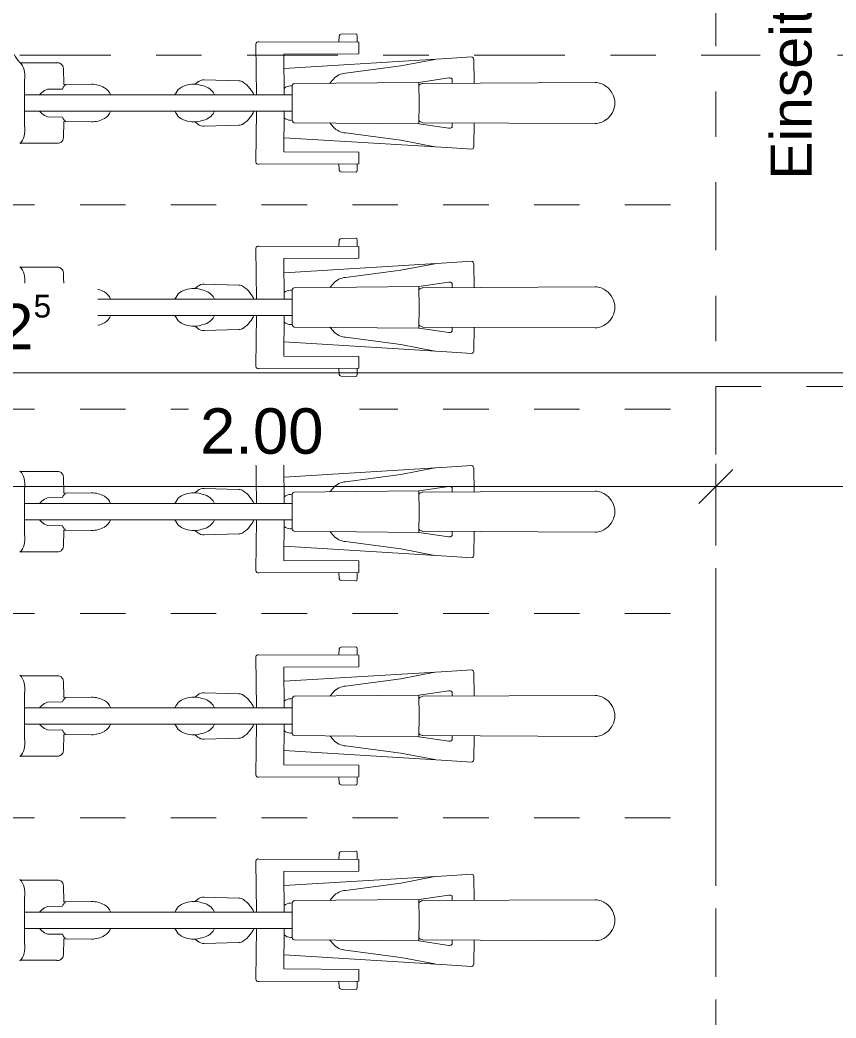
# Model space of a CAD drawing. Header units: metres. Extents: x -86 to 44, y -23 to 39.
# Drawn here: x 14.72 to 16.517, y -15.554 to -13.356 of the extents above; entities that cross this region are included whole.
import ezdxf

# ---------------------------------------------------------------- set-up
doc = ezdxf.new("R2010")
doc.units = ezdxf.units.M
doc.linetypes.add('_Rasterlinie_', pattern=[0.375, 0.2, -0.05, 0.075, -0.05])
doc.linetypes.add('_Verdeckte Linien_', pattern=[0.15, 0.1, -0.05])
for name, color, linetype, lineweight in [('A-____-____-DIMS', 7, 'Continuous', 5), ('A-____-____-DIMS-50', 7, 'Continuous', 5), ('A-DETL-GENF-HDLN', 7, '_Verdeckte Linien_', 9), ('A-DETL-GENF-OTLN', 7, 'Continuous', 9), ('C-PRKG-____-HDLN', 7, '_Verdeckte Linien_', 9), ('C-PRKG-____-OTLN', 7, 'Continuous', 9), ('S-GRID-____-OTLN', 7, 'Continuous', 5), ('Text', 7, 'Continuous', 5)]:
    doc.layers.add(name, color=color, linetype=linetype, lineweight=lineweight)
doc.styles.add('Arial', font='arial.ttf', dxfattribs={"height": 0.09})
doc.styles.add('Arial_1', font='arial.ttf', dxfattribs={"height": 0.1})
doc.dimstyles.new('SUB_Rohbau_fein_1', dxfattribs={"dimscale": 0.3048, "dimtxt": 0.102026, "dimasz": 0.246063, "dimexe": 0.164042, "dimexo": 0.0625, "dimgap": 0.123031, "dimtad": 1, "dimrnd": 0.005, "dimzin": 0, "dimdsep": 46, "dimtxsty": 'Arial_1', "dimblk1": 'OBLIQUE', "dimblk2": 'OBLIQUE', "dimsah": 1, "dimcen": 0.09, "dimazin": 0, "dimtfac": 1, "dimtdec": 4, "dimtix": 1, "dimtmove": 0, "dimatfit": 3, "dimfxl": 0.164042, "dimfxlon": 1, "dimtvp": 1, "dimtfill": 1, "dimtolj": 1, "dimtzin": 0, "dimarcsym": 2})
doc.dimstyles.new('SUB_Rohbau_fein_7', dxfattribs={"dimscale": 0.3048, "dimtxt": 0.102026, "dimasz": 0.246063, "dimexe": 0.164042, "dimexo": 0.0625, "dimgap": 0.123031, "dimtad": 1, "dimrnd": 0.005, "dimzin": 0, "dimdsep": 46, "dimtxsty": 'Arial_1', "dimblk1": 'OBLIQUE', "dimblk2": 'OBLIQUE', "dimsah": 1, "dimcen": 0.09, "dimazin": 0, "dimtfac": 1, "dimtdec": 4, "dimtix": 1, "dimtmove": 0, "dimatfit": 3, "dimfxl": 0.164042, "dimfxlon": 1, "dimtvp": 1, "dimtfill": 1, "dimtolj": 1, "dimtzin": 0, "dimarcsym": 2})

# ---------------------------------------------------------------- blocks, each defined once
blk = doc.blocks.new('Fahrradstellplatz - Fahrradstellplatz-23763285--01_UG_OK_FFB_AF')
at = {"layer": 'A-DETL-GENF-HDLN', "color": 253, "true_color": 0x999999}
for p, q in [((2.7, 2), (3.15, 2)), ((3.15, 2), (3.6, 2)), ((3.15, 0), (3.15, 2)), ((3.15, 0), (3.15, 2)), ((3.6, 2), (4.05, 2)), ((3.6, 0), (3.6, 2)), ((3.6, 0), (3.6, 2)), ((4.05, 2), (4.5, 2)), ((4.05, 0), (4.05, 2)), ((4.05, 0), (4.05, 2)), ((4.5, 2), (4.95, 2)), ((4.5, 0), (4.5, 2)), ((4.5, 0), (4.5, 2))]:
    blk.add_line(p, q, dxfattribs=at)
at = {"layer": 'A-DETL-GENF-OTLN', "color": 253, "true_color": 0x999999}
for p, q in [((2.8823, 1.3551), (2.8806, 1.7345)), ((2.9689, 1.3551), (2.9706, 1.7345)), ((3.3323, 1.3551), (3.3306, 1.7345)), ((3.4189, 1.3551), (3.4206, 1.7345)), ((3.7823, 1.3551), (3.7806, 1.7345)), ((3.8689, 1.3551), (3.8706, 1.7345)), ((4.2323, 1.3551), (4.2306, 1.7345)), ((4.3189, 1.3551), (4.3206, 1.7345)), ((4.6823, 1.3551), (4.6806, 1.7345)), ((4.7689, 1.3551), (4.7706, 1.7345)), ((2.8237, 1.4626), (2.8278, 1.408)), ((2.8818, 1.4679), (2.8293, 1.4669)), ((2.9694, 1.4679), (3.0219, 1.4669)), ((3.0275, 1.4626), (3.0234, 1.408)), ((3.2737, 1.4626), (3.2778, 1.408)), ((3.3318, 1.4679), (3.2793, 1.4669)), ((3.4194, 1.4679), (3.4719, 1.4669)), ((3.4775, 1.4626), (3.4734, 1.408)), ((3.7237, 1.4626), (3.7278, 1.408)), ((3.7818, 1.4679), (3.7293, 1.4669)), ((3.8694, 1.4679), (3.9219, 1.4669)), ((3.9275, 1.4626), (3.9234, 1.408)), ((4.1737, 1.4626), (4.1778, 1.408)), ((4.2318, 1.4679), (4.1793, 1.4669)), ((4.3194, 1.4679), (4.3719, 1.4669)), ((4.3775, 1.4626), (4.3734, 1.408)), ((4.6237, 1.4626), (4.6278, 1.408)), ((4.6818, 1.4679), (4.6293, 1.4669)), ((4.7694, 1.4679), (4.8219, 1.4669)), ((4.8275, 1.4626), (4.8234, 1.408)), ((2.8278, 1.408), (2.8493, 1.0493)), ((2.88, 1.3458), (2.8702, 1.4123)), ((2.8736, 1.4194), (2.882, 1.4194)), ((2.9776, 1.4194), (2.9692, 1.4194)), ((2.9712, 1.3458), (2.981, 1.4123)), ((3.0234, 1.408), (3.0019, 1.0493)), ((3.2778, 1.408), (3.2993, 1.0493)), ((3.33, 1.3458), (3.3202, 1.4123)), ((3.3236, 1.4194), (3.332, 1.4194)), ((3.4276, 1.4194), (3.4192, 1.4194)), ((3.4212, 1.3458), (3.431, 1.4123)), ((3.4734, 1.408), (3.4519, 1.0493)), ((3.7278, 1.408), (3.7493, 1.0493)), ((3.78, 1.3458), (3.7702, 1.4123)), ((3.7736, 1.4194), (3.782, 1.4194)), ((3.8776, 1.4194), (3.8692, 1.4194)), ((3.8712, 1.3458), (3.881, 1.4123)), ((3.9234, 1.408), (3.9019, 1.0493)), ((4.1778, 1.408), (4.1993, 1.0493)), ((4.23, 1.3458), (4.2202, 1.4123)), ((4.2236, 1.4194), (4.232, 1.4194)), ((4.3276, 1.4194), (4.3192, 1.4194)), ((4.3212, 1.3458), (4.331, 1.4123)), ((4.3734, 1.408), (4.3519, 1.0493)), ((4.6278, 1.408), (4.6493, 1.0493)), ((4.68, 1.3458), (4.6702, 1.4123)), ((4.6736, 1.4194), (4.682, 1.4194)), ((4.7776, 1.4194), (4.7692, 1.4194)), ((4.7712, 1.3458), (4.781, 1.4123)), ((4.8234, 1.408), (4.8019, 1.0493)), ((2.8436, 1.3065), (2.8294, 1.3816)), ((3.0076, 1.3065), (3.0218, 1.3816)), ((3.2936, 1.3065), (3.2794, 1.3816)), ((3.4576, 1.3065), (3.4718, 1.3816)), ((3.7436, 1.3065), (3.7294, 1.3816)), ((3.9076, 1.3065), (3.9218, 1.3816)), ((4.1936, 1.3065), (4.1794, 1.3816)), ((4.3576, 1.3065), (4.3718, 1.3816)), ((4.6436, 1.3065), (4.6294, 1.3816)), ((4.8076, 1.3065), (4.8218, 1.3816)), ((2.88, 1.3458), (2.9256, 1.3465)), ((2.8823, 1.0716), (2.88, 1.3458)), ((2.8873, 1.3459), (2.885, 1.3486)), ((2.9256, 1.3465), (2.9712, 1.3458)), ((2.9639, 1.3459), (2.9661, 1.3486)), ((2.9712, 1.3458), (2.9689, 1.0716)), ((3.33, 1.3458), (3.3756, 1.3465)), ((3.3323, 1.0716), (3.33, 1.3458)), ((3.3373, 1.3459), (3.335, 1.3486)), ((3.3756, 1.3465), (3.4212, 1.3458)), ((3.4139, 1.3459), (3.4161, 1.3486)), ((3.4212, 1.3458), (3.4189, 1.0716)), ((3.78, 1.3458), (3.8256, 1.3465)), ((3.7823, 1.0716), (3.78, 1.3458)), ((3.7873, 1.3459), (3.785, 1.3486)), ((3.8256, 1.3465), (3.8712, 1.3458)), ((3.8639, 1.3459), (3.8661, 1.3486)), ((3.8712, 1.3458), (3.8689, 1.0716)), ((4.23, 1.3458), (4.2756, 1.3465)), ((4.2323, 1.0716), (4.23, 1.3458)), ((4.2373, 1.3459), (4.235, 1.3486)), ((4.2756, 1.3465), (4.3212, 1.3458)), ((4.3139, 1.3459), (4.3161, 1.3486)), ((4.3212, 1.3458), (4.3189, 1.0716)), ((4.68, 1.3458), (4.7256, 1.3465)), ((4.6823, 1.0716), (4.68, 1.3458)), ((4.6873, 1.3459), (4.685, 1.3486)), ((4.7256, 1.3465), (4.7712, 1.3458)), ((4.7639, 1.3459), (4.7661, 1.3486)), ((4.7712, 1.3458), (4.7689, 1.0716)), ((2.8597, 1.1845), (2.8436, 1.3065)), ((2.9914, 1.1845), (3.0076, 1.3065)), ((3.3097, 1.1845), (3.2936, 1.3065)), ((3.4414, 1.1845), (3.4576, 1.3065)), ((3.7597, 1.1845), (3.7436, 1.3065)), ((3.8914, 1.1845), (3.9076, 1.3065)), ((4.2097, 1.1845), (4.1936, 1.3065)), ((4.3414, 1.1845), (4.3576, 1.3065)), ((4.6597, 1.1845), (4.6436, 1.3065)), ((4.7914, 1.1845), (4.8076, 1.3065)), ((2.7916, 1.2102), (2.7773, 1.21)), ((2.7908, 0.9937), (2.7917, 1.2142)), ((2.7917, 1.2142), (2.8175, 1.2142)), ((2.8175, 1.2142), (2.8183, 1.049)), ((3.0337, 1.2142), (3.0329, 1.049)), ((3.0595, 1.2142), (3.0337, 1.2142)), ((3.0604, 0.9937), (3.0595, 1.2142)), ((3.0595, 1.2102), (3.0739, 1.21)), ((3.2416, 1.2102), (3.2273, 1.21)), ((3.2408, 0.9937), (3.2417, 1.2142)), ((3.2417, 1.2142), (3.2675, 1.2142)), ((3.2675, 1.2142), (3.2683, 1.049)), ((3.4837, 1.2142), (3.4829, 1.049)), ((3.5095, 1.2142), (3.4837, 1.2142)), ((3.5104, 0.9937), (3.5095, 1.2142)), ((3.5095, 1.2102), (3.5239, 1.21)), ((3.6916, 1.2102), (3.6773, 1.21)), ((3.6908, 0.9937), (3.6917, 1.2142)), ((3.6917, 1.2142), (3.7175, 1.2142)), ((3.7175, 1.2142), (3.7183, 1.049)), ((3.9337, 1.2142), (3.9329, 1.049)), ((3.9595, 1.2142), (3.9337, 1.2142)), ((3.9604, 0.9937), (3.9595, 1.2142)), ((3.9595, 1.2102), (3.9739, 1.21)), ((4.1416, 1.2102), (4.1273, 1.21)), ((4.1408, 0.9937), (4.1417, 1.2142)), ((4.1417, 1.2142), (4.1675, 1.2142)), ((4.1675, 1.2142), (4.1683, 1.049)), ((4.3837, 1.2142), (4.3829, 1.049)), ((4.4095, 1.2142), (4.3837, 1.2142)), ((4.4104, 0.9937), (4.4095, 1.2142)), ((4.4095, 1.2102), (4.4239, 1.21)), ((4.5916, 1.2102), (4.5773, 1.21)), ((4.5908, 0.9937), (4.5917, 1.2142)), ((4.5917, 1.2142), (4.6175, 1.2142)), ((4.6175, 1.2142), (4.6183, 1.049)), ((4.8337, 1.2142), (4.8329, 1.049)), ((4.8595, 1.2142), (4.8337, 1.2142)), ((4.8604, 0.9937), (4.8595, 1.2142)), ((4.8595, 1.2102), (4.8739, 1.21)), ((2.7732, 1.2074), (2.7741, 1.1747)), ((3.078, 1.2074), (3.0771, 1.1747)), ((3.2232, 1.2074), (3.2241, 1.1747)), ((3.528, 1.2074), (3.5271, 1.1747)), ((3.6732, 1.2074), (3.6741, 1.1747)), ((3.978, 1.2074), (3.9771, 1.1747)), ((4.1232, 1.2074), (4.1241, 1.1747)), ((4.428, 1.2074), (4.4271, 1.1747)), ((4.5732, 1.2074), (4.5741, 1.1747)), ((4.878, 1.2074), (4.8771, 1.1747)), ((2.7779, 1.1705), (2.7915, 1.1702)), ((3.0733, 1.1705), (3.0597, 1.1702)), ((3.2279, 1.1705), (3.2415, 1.1702)), ((3.5233, 1.1705), (3.5097, 1.1702)), ((3.6779, 1.1705), (3.6915, 1.1702)), ((3.9733, 1.1705), (3.9597, 1.1702)), ((4.1279, 1.1705), (4.1415, 1.1702)), ((4.4233, 1.1705), (4.4097, 1.1702)), ((4.5779, 1.1705), (4.5915, 1.1702)), ((4.8733, 1.1705), (4.8597, 1.1702)), ((2.8817, 1.1498), (2.8728, 1.1579)), ((2.9695, 1.1498), (2.9784, 1.1579)), ((3.3317, 1.1498), (3.3228, 1.1579)), ((3.4195, 1.1498), (3.4284, 1.1579)), ((3.7817, 1.1498), (3.7728, 1.1579)), ((3.8695, 1.1498), (3.8784, 1.1579)), ((4.2317, 1.1498), (4.2228, 1.1579)), ((4.3195, 1.1498), (4.3284, 1.1579)), ((4.6817, 1.1498), (4.6728, 1.1579)), ((4.7695, 1.1498), (4.7784, 1.1579)), ((2.8854, 1.0681), (2.8871, 1.0675)), ((2.8871, 1.0675), (2.9256, 1.0674)), ((2.8874, 1.0675), (2.8877, 1.0634)), ((2.9075, 1.0675), (2.9075, 0.478)), ((2.9256, 1.0674), (2.9641, 1.0675)), ((2.9437, 1.0675), (2.9437, 0.478)), ((2.9637, 1.0675), (2.9635, 1.0634)), ((2.9641, 1.0675), (2.9658, 1.0681)), ((3.3354, 1.0681), (3.3371, 1.0675)), ((3.3371, 1.0675), (3.3756, 1.0674)), ((3.3374, 1.0675), (3.3377, 1.0634)), ((3.3575, 1.0675), (3.3575, 0.478)), ((3.3756, 1.0674), (3.4141, 1.0675)), ((3.3937, 1.0675), (3.3937, 0.478)), ((3.4137, 1.0675), (3.4135, 1.0634)), ((3.4141, 1.0675), (3.4158, 1.0681)), ((3.7854, 1.0681), (3.7871, 1.0675)), ((3.7871, 1.0675), (3.8256, 1.0674)), ((3.7874, 1.0675), (3.7877, 1.0634)), ((3.8075, 1.0675), (3.8075, 0.478)), ((3.8256, 1.0674), (3.8641, 1.0675)), ((3.8437, 1.0675), (3.8437, 0.478)), ((3.8637, 1.0675), (3.8635, 1.0634)), ((3.8641, 1.0675), (3.8658, 1.0681)), ((4.2354, 1.0681), (4.2371, 1.0675)), ((4.2371, 1.0675), (4.2756, 1.0674)), ((4.2374, 1.0675), (4.2377, 1.0634)), ((4.2575, 1.0675), (4.2575, 0.478)), ((4.2756, 1.0674), (4.3141, 1.0675)), ((4.2937, 1.0675), (4.2937, 0.478)), ((4.3137, 1.0675), (4.3135, 1.0634)), ((4.3141, 1.0675), (4.3158, 1.0681)), ((4.6854, 1.0681), (4.6871, 1.0675)), ((4.6871, 1.0675), (4.7256, 1.0674)), ((4.6874, 1.0675), (4.6877, 1.0634)), ((4.7075, 1.0675), (4.7075, 0.478)), ((4.7256, 1.0674), (4.7641, 1.0675)), ((4.7437, 1.0675), (4.7437, 0.478)), ((4.7637, 1.0675), (4.7635, 1.0634)), ((4.7641, 1.0675), (4.7658, 1.0681)), ((2.8183, 1.049), (2.9075, 1.0497)), ((3.0329, 1.049), (2.9437, 1.0497)), ((3.2683, 1.049), (3.3575, 1.0497)), ((3.4829, 1.049), (3.3937, 1.0497)), ((3.7183, 1.049), (3.8075, 1.0497)), ((3.9329, 1.049), (3.8437, 1.0497)), ((4.1683, 1.049), (4.2575, 1.0497)), ((4.3829, 1.049), (4.2937, 1.0497)), ((4.6183, 1.049), (4.7075, 1.0497)), ((4.8329, 1.049), (4.7437, 1.0497)), ((2.9075, 0.9883), (2.7957, 0.9872)), ((2.9437, 0.9883), (3.0555, 0.9872)), ((3.3575, 0.9883), (3.2457, 0.9872)), ((3.3937, 0.9883), (3.5055, 0.9872)), ((3.8075, 0.9883), (3.6957, 0.9872)), ((3.8437, 0.9883), (3.9555, 0.9872)), ((4.2575, 0.9883), (4.1457, 0.9872)), ((4.2937, 0.9883), (4.4055, 0.9872)), ((4.7075, 0.9883), (4.5957, 0.9872)), ((4.7437, 0.9883), (4.8555, 0.9872)), ((2.8745, 0.8735), (2.8767, 0.95)), ((2.9767, 0.8735), (2.9745, 0.95)), ((3.3245, 0.8735), (3.3267, 0.95)), ((3.4267, 0.8735), (3.4245, 0.95)), ((3.7745, 0.8735), (3.7767, 0.95)), ((3.8767, 0.8735), (3.8745, 0.95)), ((4.2245, 0.8735), (4.2267, 0.95)), ((4.3267, 0.8735), (4.3245, 0.95)), ((4.6745, 0.8735), (4.6767, 0.95)), ((4.7767, 0.8735), (4.7745, 0.95)), ((2.8841, 0.8532), (2.8792, 0.8592)), ((2.9671, 0.8532), (2.972, 0.8592)), ((3.3341, 0.8532), (3.3292, 0.8592)), ((3.4171, 0.8532), (3.422, 0.8592)), ((3.7841, 0.8532), (3.7792, 0.8592)), ((3.8671, 0.8532), (3.872, 0.8592)), ((4.2341, 0.8532), (4.2292, 0.8592)), ((4.3171, 0.8532), (4.322, 0.8592)), ((4.6841, 0.8532), (4.6792, 0.8592)), ((4.7671, 0.8532), (4.772, 0.8592)), ((2.9075, 0.809), (2.9029, 0.8114)), ((2.9437, 0.809), (2.9483, 0.8114)), ((3.3575, 0.809), (3.3529, 0.8114)), ((3.3937, 0.809), (3.3983, 0.8114)), ((3.8075, 0.809), (3.8029, 0.8114)), ((3.8437, 0.809), (3.8483, 0.8114)), ((4.2575, 0.809), (4.2529, 0.8114)), ((4.2937, 0.809), (4.2983, 0.8114)), ((4.7075, 0.809), (4.7029, 0.8114)), ((4.7437, 0.809), (4.7483, 0.8114)), ((2.885, 0.564), (2.8842, 0.6253)), ((2.9662, 0.564), (2.967, 0.6253)), ((3.335, 0.564), (3.3342, 0.6253)), ((3.4162, 0.564), (3.417, 0.6253)), ((3.785, 0.564), (3.7842, 0.6253)), ((3.8662, 0.564), (3.867, 0.6253)), ((4.235, 0.564), (4.2342, 0.6253)), ((4.3162, 0.564), (4.317, 0.6253)), ((4.685, 0.564), (4.6842, 0.6253)), ((4.7662, 0.564), (4.767, 0.6253)), ((2.8492, 0.5633), (2.885, 0.564)), ((2.8849, 0.5677), (2.8876, 0.5655)), ((2.8953, 0.5287), (2.8947, 0.5614)), ((2.9559, 0.5287), (2.9565, 0.5614)), ((2.9663, 0.5677), (2.9636, 0.5655)), ((3.002, 0.5633), (2.9662, 0.564)), ((3.2992, 0.5633), (3.335, 0.564)), ((3.3349, 0.5677), (3.3376, 0.5655)), ((3.3453, 0.5287), (3.3447, 0.5614)), ((3.4059, 0.5287), (3.4065, 0.5614)), ((3.4163, 0.5677), (3.4136, 0.5655)), ((3.452, 0.5633), (3.4162, 0.564)), ((3.7492, 0.5633), (3.785, 0.564)), ((3.7849, 0.5677), (3.7876, 0.5655)), ((3.7953, 0.5287), (3.7947, 0.5614)), ((3.8559, 0.5287), (3.8565, 0.5614)), ((3.8663, 0.5677), (3.8636, 0.5655)), ((3.902, 0.5633), (3.8662, 0.564)), ((4.1992, 0.5633), (4.235, 0.564)), ((4.2349, 0.5677), (4.2376, 0.5655)), ((4.2453, 0.5287), (4.2447, 0.5614)), ((4.3059, 0.5287), (4.3065, 0.5614)), ((4.3163, 0.5677), (4.3136, 0.5655)), ((4.352, 0.5633), (4.3162, 0.564)), ((4.6492, 0.5633), (4.685, 0.564)), ((4.6849, 0.5677), (4.6876, 0.5655)), ((4.6953, 0.5287), (4.6947, 0.5614)), ((4.7559, 0.5287), (4.7565, 0.5614)), ((4.7663, 0.5677), (4.7636, 0.5655)), ((4.802, 0.5633), (4.7662, 0.564)), ((2.8374, 0.469), (2.8374, 0.5492)), ((3.0138, 0.469), (3.0138, 0.5492)), ((3.2874, 0.469), (3.2874, 0.5492)), ((3.4638, 0.469), (3.4638, 0.5492)), ((3.7374, 0.469), (3.7374, 0.5492)), ((3.9138, 0.469), (3.9138, 0.5492)), ((4.1874, 0.469), (4.1874, 0.5492)), ((4.3638, 0.469), (4.3638, 0.5492)), ((4.6374, 0.469), (4.6374, 0.5492)), ((4.8138, 0.469), (4.8138, 0.5492)), ((2.9075, 0.5111), (2.9026, 0.516)), ((2.9437, 0.5111), (2.9486, 0.516)), ((3.3575, 0.5111), (3.3526, 0.516)), ((3.3937, 0.5111), (3.3986, 0.516)), ((3.8075, 0.5111), (3.8026, 0.516)), ((3.8437, 0.5111), (3.8486, 0.516)), ((4.2575, 0.5111), (4.2526, 0.516)), ((4.2937, 0.5111), (4.2986, 0.516)), ((4.7075, 0.5111), (4.7026, 0.516)), ((4.7437, 0.5111), (4.7486, 0.516)), ((2.9256, 0.4779), (2.8732, 0.4781)), ((2.978, 0.4781), (2.9256, 0.4779)), ((3.3756, 0.4779), (3.3232, 0.4781)), ((3.428, 0.4781), (3.3756, 0.4779)), ((3.8256, 0.4779), (3.7732, 0.4781)), ((3.878, 0.4781), (3.8256, 0.4779)), ((4.2756, 0.4779), (4.2232, 0.4781)), ((4.328, 0.4781), (4.2756, 0.4779)), ((4.7256, 0.4779), (4.6732, 0.4781)), ((4.778, 0.4781), (4.7256, 0.4779))]:
    blk.add_line(p, q, dxfattribs=at)
for centre, radius, start, end in [((2.9194, 1.7346), 0.0388, 141.5969, 180.2571), ((2.9308, 1.7256), 0.0534, 118.8234, 141.5969), ((2.9257, 1.7348), 0.0429, 90.2027, 118.8234), ((2.9254, 1.7348), 0.0429, 61.1766, 89.7973), ((2.9204, 1.7256), 0.0534, 38.4031, 61.1766), ((2.9318, 1.7346), 0.0388, 359.7429, 38.4031), ((3.3694, 1.7346), 0.0388, 141.5969, 180.2571), ((3.3808, 1.7256), 0.0534, 118.8234, 141.5969), ((3.3757, 1.7348), 0.0429, 90.2027, 118.8234), ((3.3754, 1.7348), 0.0429, 61.1766, 89.7973), ((3.3704, 1.7256), 0.0534, 38.4031, 61.1766), ((3.3818, 1.7346), 0.0388, 359.7429, 38.4031), ((3.8194, 1.7346), 0.0388, 141.5969, 180.2571), ((3.8308, 1.7256), 0.0534, 118.8234, 141.5969), ((3.8257, 1.7348), 0.0429, 90.2027, 118.8234), ((3.8254, 1.7348), 0.0429, 61.1766, 89.7973), ((3.8204, 1.7256), 0.0534, 38.4031, 61.1766), ((3.8318, 1.7346), 0.0388, 359.7429, 38.4031), ((4.2694, 1.7346), 0.0388, 141.5969, 180.2571), ((4.2808, 1.7256), 0.0534, 118.8234, 141.5969), ((4.2757, 1.7348), 0.0429, 90.2027, 118.8234), ((4.2754, 1.7348), 0.0429, 61.1766, 89.7973), ((4.2704, 1.7256), 0.0534, 38.4031, 61.1766), ((4.2818, 1.7346), 0.0388, 359.7429, 38.4031), ((4.7194, 1.7346), 0.0388, 141.5969, 180.2571), ((4.7308, 1.7256), 0.0534, 118.8234, 141.5969), ((4.7257, 1.7348), 0.0429, 90.2027, 118.8234), ((4.7254, 1.7348), 0.0429, 61.1766, 89.7973), ((4.7204, 1.7256), 0.0534, 38.4031, 61.1766), ((4.7318, 1.7346), 0.0388, 359.7429, 38.4031), ((2.8295, 1.4608), 0.00606, 91.0937, 163.2001), ((3.0217, 1.4608), 0.00606, 16.7999, 88.9063), ((3.2795, 1.4608), 0.00606, 91.0937, 163.2001), ((3.4717, 1.4608), 0.00606, 16.7999, 88.9063), ((3.7295, 1.4608), 0.00606, 91.0937, 163.2001), ((3.9217, 1.4608), 0.00606, 16.7999, 88.9063), ((4.1795, 1.4608), 0.00606, 91.0937, 163.2001), ((4.3717, 1.4608), 0.00606, 16.7999, 88.9063), ((4.6295, 1.4608), 0.00606, 91.0937, 163.2001), ((4.8217, 1.4608), 0.00606, 16.7999, 88.9063), ((2.8782, 1.4134), 0.00806, 139.5195, 188.3681), ((2.8736, 1.4174), 0.00199, 89.2163, 139.5195), ((2.9776, 1.4174), 0.00199, 40.4805, 90.7837), ((2.973, 1.4134), 0.00806, 351.6319, 40.4805), ((3.3282, 1.4134), 0.00806, 139.5195, 188.3681), ((3.3236, 1.4174), 0.00199, 89.2163, 139.5195), ((3.4276, 1.4174), 0.00199, 40.4805, 90.7837), ((3.423, 1.4134), 0.00806, 351.6319, 40.4805), ((3.7782, 1.4134), 0.00806, 139.5195, 188.3681), ((3.7736, 1.4174), 0.00199, 89.2163, 139.5195), ((3.8776, 1.4174), 0.00199, 40.4805, 90.7837), ((3.873, 1.4134), 0.00806, 351.6319, 40.4805), ((4.2282, 1.4134), 0.00806, 139.5195, 188.3681), ((4.2236, 1.4174), 0.00199, 89.2163, 139.5195), ((4.3276, 1.4174), 0.00199, 40.4805, 90.7837), ((4.323, 1.4134), 0.00806, 351.6319, 40.4805), ((4.6782, 1.4134), 0.00806, 139.5195, 188.3681), ((4.6736, 1.4174), 0.00199, 89.2163, 139.5195), ((4.7776, 1.4174), 0.00199, 40.4805, 90.7837), ((4.773, 1.4134), 0.00806, 351.6319, 40.4805), ((2.8939, 1.3562), 0.0117, 185.1134, 220.3907), ((2.9573, 1.3562), 0.0117, 319.6093, 354.8866), ((3.3439, 1.3562), 0.0117, 185.1134, 220.3907), ((3.4073, 1.3562), 0.0117, 319.6093, 354.8866), ((3.7939, 1.3562), 0.0117, 185.1134, 220.3907), ((3.8573, 1.3562), 0.0117, 319.6093, 354.8866), ((4.2439, 1.3562), 0.0117, 185.1134, 220.3907), ((4.3073, 1.3562), 0.0117, 319.6093, 354.8866), ((4.6939, 1.3562), 0.0117, 185.1134, 220.3907), ((4.7573, 1.3562), 0.0117, 319.6093, 354.8866), ((2.7774, 1.2054), 0.00464, 90.4692, 154.4859), ((3.0738, 1.2054), 0.00464, 25.5141, 89.5308), ((3.2274, 1.2054), 0.00464, 90.4692, 154.4859), ((3.5238, 1.2054), 0.00464, 25.5141, 89.5308), ((3.6774, 1.2054), 0.00464, 90.4692, 154.4859), ((3.9738, 1.2054), 0.00464, 25.5141, 89.5308), ((4.1274, 1.2054), 0.00464, 90.4692, 154.4859), ((4.4238, 1.2054), 0.00464, 25.5141, 89.5308), ((4.5774, 1.2054), 0.00464, 90.4692, 154.4859), ((4.8738, 1.2054), 0.00464, 25.5141, 89.5308), ((2.7785, 1.1749), 0.00438, 181.6744, 261.5061), ((2.9008, 1.1882), 0.0413, 185.2207, 227.2443), ((2.9504, 1.1882), 0.0413, 312.7557, 354.7793), ((3.0727, 1.1749), 0.00438, 278.4939, 358.3256), ((3.2285, 1.1749), 0.00438, 181.6744, 261.5061), ((3.3508, 1.1882), 0.0413, 185.2207, 227.2443), ((3.4004, 1.1882), 0.0413, 312.7557, 354.7793), ((3.5227, 1.1749), 0.00438, 278.4939, 358.3256), ((3.6785, 1.1749), 0.00438, 181.6744, 261.5061), ((3.8008, 1.1882), 0.0413, 185.2207, 227.2443), ((3.8504, 1.1882), 0.0413, 312.7557, 354.7793), ((3.9727, 1.1749), 0.00438, 278.4939, 358.3256), ((4.1285, 1.1749), 0.00438, 181.6744, 261.5061), ((4.2508, 1.1882), 0.0413, 185.2207, 227.2443), ((4.3004, 1.1882), 0.0413, 312.7557, 354.7793), ((4.4227, 1.1749), 0.00438, 278.4939, 358.3256), ((4.5785, 1.1749), 0.00438, 181.6744, 261.5061), ((4.7008, 1.1882), 0.0413, 185.2207, 227.2443), ((4.7504, 1.1882), 0.0413, 312.7557, 354.7793), ((4.8727, 1.1749), 0.00438, 278.4939, 358.3256), ((2.887, 1.0727), 0.00483, 193.2596, 250.1257), ((2.9104, 1.0646), 0.0228, 183.0499, 221.2324), ((2.9408, 1.0646), 0.0228, 318.7676, 356.9501), ((2.9642, 1.0727), 0.00483, 289.8743, 346.7404), ((3.337, 1.0727), 0.00483, 193.2596, 250.1257), ((3.3604, 1.0646), 0.0228, 183.0499, 221.2324), ((3.3908, 1.0646), 0.0228, 318.7676, 356.9501), ((3.4142, 1.0727), 0.00483, 289.8743, 346.7404), ((3.787, 1.0727), 0.00483, 193.2596, 250.1257), ((3.8104, 1.0646), 0.0228, 183.0499, 221.2324), ((3.8408, 1.0646), 0.0228, 318.7676, 356.9501), ((3.8642, 1.0727), 0.00483, 289.8743, 346.7404), ((4.237, 1.0727), 0.00483, 193.2596, 250.1257), ((4.2604, 1.0646), 0.0228, 183.0499, 221.2324), ((4.2908, 1.0646), 0.0228, 318.7676, 356.9501), ((4.3142, 1.0727), 0.00483, 289.8743, 346.7404), ((4.687, 1.0727), 0.00483, 193.2596, 250.1257), ((4.7104, 1.0646), 0.0228, 183.0499, 221.2324), ((4.7408, 1.0646), 0.0228, 318.7676, 356.9501), ((4.7642, 1.0727), 0.00483, 289.8743, 346.7404), ((2.7956, 0.9923), 0.00508, 164.2179, 270.5532), ((3.0555, 0.9923), 0.00508, 269.4468, 15.7821), ((3.2456, 0.9923), 0.00508, 164.2179, 270.5532), ((3.5055, 0.9923), 0.00508, 269.4468, 15.7821), ((3.6956, 0.9923), 0.00508, 164.2179, 270.5532), ((3.9555, 0.9923), 0.00508, 269.4468, 15.7821), ((4.1456, 0.9923), 0.00508, 164.2179, 270.5532), ((4.4055, 0.9923), 0.00508, 269.4468, 15.7821), ((4.5956, 0.9923), 0.00508, 164.2179, 270.5532), ((4.8555, 0.9923), 0.00508, 269.4468, 15.7821), ((2.9278, 0.9281), 0.0574, 126.5019, 147.5068), ((2.9538, 0.893), 0.1011, 117.2613, 126.5019), ((2.8974, 0.893), 0.1011, 53.4981, 62.7387), ((2.9234, 0.9281), 0.0574, 32.4932, 53.4981), ((3.3778, 0.9281), 0.0574, 126.5019, 147.5068), ((3.4038, 0.893), 0.1011, 117.2613, 126.5019), ((3.3474, 0.893), 0.1011, 53.4981, 62.7387), ((3.3734, 0.9281), 0.0574, 32.4932, 53.4981), ((3.8278, 0.9281), 0.0574, 126.5019, 147.5068), ((3.8538, 0.893), 0.1011, 117.2613, 126.5019), ((3.7974, 0.893), 0.1011, 53.4981, 62.7387), ((3.8234, 0.9281), 0.0574, 32.4932, 53.4981), ((4.2778, 0.9281), 0.0574, 126.5019, 147.5068), ((4.3038, 0.893), 0.1011, 117.2613, 126.5019), ((4.2474, 0.893), 0.1011, 53.4981, 62.7387), ((4.2734, 0.9281), 0.0574, 32.4932, 53.4981), ((4.7278, 0.9281), 0.0574, 126.5019, 147.5068), ((4.7538, 0.893), 0.1011, 117.2613, 126.5019), ((4.6974, 0.893), 0.1011, 53.4981, 62.7387), ((4.7234, 0.9281), 0.0574, 32.4932, 53.4981), ((2.8943, 0.9495), 0.0176, 147.5068, 178.3381), ((2.9569, 0.9495), 0.0176, 1.6619, 32.4932), ((3.3443, 0.9495), 0.0176, 147.5068, 178.3381), ((3.4069, 0.9495), 0.0176, 1.6619, 32.4932), ((3.7943, 0.9495), 0.0176, 147.5068, 178.3381), ((3.8569, 0.9495), 0.0176, 1.6619, 32.4932), ((4.2443, 0.9495), 0.0176, 147.5068, 178.3381), ((4.3069, 0.9495), 0.0176, 1.6619, 32.4932), ((4.6943, 0.9495), 0.0176, 147.5068, 178.3381), ((4.7569, 0.9495), 0.0176, 1.6619, 32.4932), ((2.9236, 0.8634), 0.0367, 136.3239, 161.1879), ((2.9211, 0.8658), 0.0333, 114.1511, 136.3239), ((2.9301, 0.8658), 0.0333, 43.6761, 65.8489), ((2.9276, 0.8634), 0.0367, 18.8121, 43.6761), ((3.3736, 0.8634), 0.0367, 136.3239, 161.1879), ((3.3711, 0.8658), 0.0333, 114.1511, 136.3239), ((3.3801, 0.8658), 0.0333, 43.6761, 65.8489), ((3.3776, 0.8634), 0.0367, 18.8121, 43.6761), ((3.8236, 0.8634), 0.0367, 136.3239, 161.1879), ((3.8211, 0.8658), 0.0333, 114.1511, 136.3239), ((3.8301, 0.8658), 0.0333, 43.6761, 65.8489), ((3.8276, 0.8634), 0.0367, 18.8121, 43.6761), ((4.2736, 0.8634), 0.0367, 136.3239, 161.1879), ((4.2711, 0.8658), 0.0333, 114.1511, 136.3239), ((4.2801, 0.8658), 0.0333, 43.6761, 65.8489), ((4.2776, 0.8634), 0.0367, 18.8121, 43.6761), ((4.7236, 0.8634), 0.0367, 136.3239, 161.1879), ((4.7211, 0.8658), 0.0333, 114.1511, 136.3239), ((4.7301, 0.8658), 0.0333, 43.6761, 65.8489), ((4.7276, 0.8634), 0.0367, 18.8121, 43.6761), ((2.8962, 0.8728), 0.0217, 178.2161, 218.6857), ((2.9401, 0.8501), 0.0561, 168.5086, 208.7294), ((2.996, 0.8388), 0.1131, 161.1879, 168.5086), ((2.9111, 0.8501), 0.0561, 331.2706, 11.4914), ((2.8552, 0.8388), 0.1131, 11.4914, 18.8121), ((2.955, 0.8728), 0.0217, 321.3143, 1.7839), ((3.3462, 0.8728), 0.0217, 178.2161, 218.6857), ((3.3901, 0.8501), 0.0561, 168.5086, 208.7294), ((3.446, 0.8388), 0.1131, 161.1879, 168.5086), ((3.3611, 0.8501), 0.0561, 331.2706, 11.4914), ((3.3052, 0.8388), 0.1131, 11.4914, 18.8121), ((3.405, 0.8728), 0.0217, 321.3143, 1.7839), ((3.7962, 0.8728), 0.0217, 178.2161, 218.6857), ((3.8401, 0.8501), 0.0561, 168.5086, 208.7294), ((3.896, 0.8388), 0.1131, 161.1879, 168.5086), ((3.8111, 0.8501), 0.0561, 331.2706, 11.4914), ((3.7552, 0.8388), 0.1131, 11.4914, 18.8121), ((3.855, 0.8728), 0.0217, 321.3143, 1.7839), ((4.2462, 0.8728), 0.0217, 178.2161, 218.6857), ((4.2901, 0.8501), 0.0561, 168.5086, 208.7294), ((4.346, 0.8388), 0.1131, 161.1879, 168.5086), ((4.2611, 0.8501), 0.0561, 331.2706, 11.4914), ((4.2052, 0.8388), 0.1131, 11.4914, 18.8121), ((4.305, 0.8728), 0.0217, 321.3143, 1.7839), ((4.6962, 0.8728), 0.0217, 178.2161, 218.6857), ((4.7401, 0.8501), 0.0561, 168.5086, 208.7294), ((4.796, 0.8388), 0.1131, 161.1879, 168.5086), ((4.7111, 0.8501), 0.0561, 331.2706, 11.4914), ((4.6552, 0.8388), 0.1131, 11.4914, 18.8121), ((4.755, 0.8728), 0.0217, 321.3143, 1.7839), ((2.9164, 0.8372), 0.0291, 208.7294, 242.3562), ((2.9347, 0.8372), 0.0291, 297.6438, 331.2706), ((3.3664, 0.8372), 0.0291, 208.7294, 242.3562), ((3.3847, 0.8372), 0.0291, 297.6438, 331.2706), ((3.8164, 0.8372), 0.0291, 208.7294, 242.3562), ((3.8347, 0.8372), 0.0291, 297.6438, 331.2706), ((4.2664, 0.8372), 0.0291, 208.7294, 242.3562), ((4.2847, 0.8372), 0.0291, 297.6438, 331.2706), ((4.7164, 0.8372), 0.0291, 208.7294, 242.3562), ((4.7347, 0.8372), 0.0291, 297.6438, 331.2706), ((2.9202, 0.6369), 0.033, 113.0393, 149.4774), ((2.931, 0.6369), 0.033, 30.5226, 66.9607), ((3.3702, 0.6369), 0.033, 113.0393, 149.4774), ((3.381, 0.6369), 0.033, 30.5226, 66.9607), ((3.8202, 0.6369), 0.033, 113.0393, 149.4774), ((3.831, 0.6369), 0.033, 30.5226, 66.9607), ((4.2702, 0.6369), 0.033, 113.0393, 149.4774), ((4.281, 0.6369), 0.033, 30.5226, 66.9607), ((4.7202, 0.6369), 0.033, 113.0393, 149.4774), ((4.731, 0.6369), 0.033, 30.5226, 66.9607), ((2.9388, 0.626), 0.0546, 149.4774, 180.6909), ((2.9124, 0.626), 0.0546, 359.3091, 30.5226), ((3.3888, 0.626), 0.0546, 149.4774, 180.6909), ((3.3624, 0.626), 0.0546, 359.3091, 30.5226), ((3.8388, 0.626), 0.0546, 149.4774, 180.6909), ((3.8124, 0.626), 0.0546, 359.3091, 30.5226), ((4.2888, 0.626), 0.0546, 149.4774, 180.6909), ((4.2624, 0.626), 0.0546, 359.3091, 30.5226), ((4.7388, 0.626), 0.0546, 149.4774, 180.6909), ((4.7124, 0.626), 0.0546, 359.3091, 30.5226), ((2.8497, 0.551), 0.0125, 128.2192, 188.3038), ((2.8491, 0.5518), 0.0115, 89.7991, 128.2192), ((2.902, 0.5825), 0.0223, 229.8575, 251.052), ((2.9492, 0.5825), 0.0223, 288.948, 310.1425), ((3.0021, 0.5518), 0.0115, 51.7808, 90.2009), ((3.0015, 0.551), 0.0125, 351.6962, 51.7808), ((3.2997, 0.551), 0.0125, 128.2192, 188.3038), ((3.2991, 0.5518), 0.0115, 89.7991, 128.2192), ((3.352, 0.5825), 0.0223, 229.8575, 251.052), ((3.3992, 0.5825), 0.0223, 288.948, 310.1425), ((3.4521, 0.5518), 0.0115, 51.7808, 90.2009), ((3.4515, 0.551), 0.0125, 351.6962, 51.7808), ((3.7497, 0.551), 0.0125, 128.2192, 188.3038), ((3.7491, 0.5518), 0.0115, 89.7991, 128.2192), ((3.802, 0.5825), 0.0223, 229.8575, 251.052), ((3.8492, 0.5825), 0.0223, 288.948, 310.1425), ((3.9021, 0.5518), 0.0115, 51.7808, 90.2009), ((3.9015, 0.551), 0.0125, 351.6962, 51.7808), ((4.1997, 0.551), 0.0125, 128.2192, 188.3038), ((4.1991, 0.5518), 0.0115, 89.7991, 128.2192), ((4.252, 0.5825), 0.0223, 229.8575, 251.052), ((4.2992, 0.5825), 0.0223, 288.948, 310.1425), ((4.3521, 0.5518), 0.0115, 51.7808, 90.2009), ((4.3515, 0.551), 0.0125, 351.6962, 51.7808), ((4.6497, 0.551), 0.0125, 128.2192, 188.3038), ((4.6491, 0.5518), 0.0115, 89.7991, 128.2192), ((4.702, 0.5825), 0.0223, 229.8575, 251.052), ((4.7492, 0.5825), 0.0223, 288.948, 310.1425), ((4.8021, 0.5518), 0.0115, 51.7808, 90.2009), ((4.8015, 0.551), 0.0125, 351.6962, 51.7808), ((2.9218, 0.5354), 0.0273, 194.1816, 225.3541), ((2.9294, 0.5354), 0.0273, 314.6459, 345.8184), ((3.3718, 0.5354), 0.0273, 194.1816, 225.3541), ((3.3794, 0.5354), 0.0273, 314.6459, 345.8184), ((3.8218, 0.5354), 0.0273, 194.1816, 225.3541), ((3.8294, 0.5354), 0.0273, 314.6459, 345.8184), ((4.2718, 0.5354), 0.0273, 194.1816, 225.3541), ((4.2794, 0.5354), 0.0273, 314.6459, 345.8184), ((4.7218, 0.5354), 0.0273, 194.1816, 225.3541), ((4.7294, 0.5354), 0.0273, 314.6459, 345.8184), ((2.7769, 0.5273), 0.0839, 300.1335, 314.8059), ((2.8605, 0.4431), 0.0347, 102.9222, 134.8059), ((2.8664, 0.4178), 0.0607, 83.5208, 102.9222), ((2.9848, 0.4178), 0.0607, 77.0778, 96.4792), ((2.9906, 0.4431), 0.0347, 45.1941, 77.0778), ((3.3105, 0.4431), 0.0347, 102.9222, 134.8059), ((3.3164, 0.4178), 0.0607, 83.5208, 102.9222), ((3.4348, 0.4178), 0.0607, 77.0778, 96.4792), ((3.4406, 0.4431), 0.0347, 45.1941, 77.0778), ((3.7605, 0.4431), 0.0347, 102.9222, 134.8059), ((3.7664, 0.4178), 0.0607, 83.5208, 102.9222), ((3.8848, 0.4178), 0.0607, 77.0778, 96.4792), ((3.8906, 0.4431), 0.0347, 45.1941, 77.0778), ((4.2105, 0.4431), 0.0347, 102.9222, 134.8059), ((4.2164, 0.4178), 0.0607, 83.5208, 102.9222), ((4.3348, 0.4178), 0.0607, 77.0778, 96.4792), ((4.3406, 0.4431), 0.0347, 45.1941, 77.0778), ((4.6605, 0.4431), 0.0347, 102.9222, 134.8059), ((4.6664, 0.4178), 0.0607, 83.5208, 102.9222), ((4.7848, 0.4178), 0.0607, 77.0778, 96.4792), ((4.7906, 0.4431), 0.0347, 45.1941, 77.0778)]:
    blk.add_arc(centre, radius, start, end, dxfattribs=at)
blk = doc.blocks.new('Fahrradstellplatz - Fahrradstellplatz-23804100--01_UG_OK_FFB_AF')
at = {"layer": 'C-PRKG-____-HDLN', "color": 253, "true_color": 0x999999}
for p, q in [((0, -2), (0, -4.1)), ((0, -4.1), (3.2, -4.1))]:
    blk.add_line(p, q, dxfattribs=at)
blk = doc.blocks.new('DIMBLOCK829--01_UG_OK_FFB_AF')
at = {"layer": 'A-____-____-DIMS-50'}
for p, q in [((10.927, -14.1334), (10.927, -14.0834)), ((18.352, -14.1334), (18.352, -14.0834)), ((10.927, -14.1334), (10.9645, -14.0959)), ((18.352, -14.1334), (18.3895, -14.0959)), ((10.927, -14.1334), (10.8895, -14.1709)), ((10.927, -14.1334), (18.352, -14.1334)), ((10.927, -14.1334), (10.927, -14.1834)), ((18.352, -14.1334), (18.3145, -14.1709)), ((18.352, -14.1334), (18.352, -14.1834))]:
    blk.add_line(p, q, dxfattribs=at)
at = {"layer": 'A-____-____-DIMS-50', "color": 0, "insert": (14.4778, -13.9614), "char_height": 0.1, "width": 0.388091, "attachment_point": 1, "line_spacing_factor": 0.941778, "style": 'Arial_1', "bg_fill": 3, "box_fill_scale": 1.25, "bg_fill_color": 256, "bg_fill_true_color": 13158600, "bg_fill_transparency": 0}
blk.add_mtext('7.42\\A2\\H0.5x;\\S5^  ;\\H2x;', dxfattribs=at)
blk = doc.blocks.new('_Oblique')
at = {"color": 0, "linetype": 'ByBlock', "lineweight": -2}
blk.add_line((-0.5, -0.5), (0.5, 0.5), dxfattribs=at)
blk = doc.blocks.new('DIMBLOCK1262--01_UG_OK_FFB_AF')
at = {"layer": 'A-____-____-DIMS-50'}
for p, q in [((14.252, -14.3834), (14.252, -14.3334)), ((14.252, -14.3834), (14.2895, -14.3459)), ((16.252, -14.3834), (16.252, -14.3334)), ((16.252, -14.3834), (16.2895, -14.3459)), ((14.252, -14.3834), (14.2145, -14.4209)), ((14.252, -14.3834), (16.252, -14.3834)), ((14.252, -14.3834), (14.252, -14.4334)), ((16.252, -14.3834), (16.2145, -14.4209)), ((16.252, -14.3834), (16.252, -14.4334))]:
    blk.add_line(p, q, dxfattribs=at)
at = {"layer": 'A-____-____-DIMS-50', "color": 0, "insert": (15.1163, -14.2114), "char_height": 0.1, "width": 0.325653, "attachment_point": 1, "line_spacing_factor": 0.941778, "style": 'Arial_1', "bg_fill": 3, "box_fill_scale": 1.25, "bg_fill_color": 256, "bg_fill_true_color": 13158600, "bg_fill_transparency": 0}
blk.add_mtext('2.00', dxfattribs=at)
blk = doc.blocks.new('DIMBLOCK1263--01_UG_OK_FFB_AF')
at = {"layer": 'A-____-____-DIMS-50'}
for p, q in [((16.252, -14.3834), (16.252, -14.3334)), ((16.252, -14.3834), (16.2895, -14.3459)), ((18.352, -14.3834), (18.352, -14.3334)), ((18.352, -14.3834), (18.3895, -14.3459)), ((16.252, -14.3834), (16.2145, -14.4209)), ((16.252, -14.3834), (18.352, -14.3834)), ((16.252, -14.3834), (16.252, -14.4334)), ((18.352, -14.3834), (18.3145, -14.4209)), ((18.352, -14.3834), (18.352, -14.4334))]:
    blk.add_line(p, q, dxfattribs=at)
at = {"layer": 'A-____-____-DIMS-50', "color": 0, "insert": (17.1663, -14.2114), "char_height": 0.1, "width": 0.325653, "attachment_point": 1, "line_spacing_factor": 0.941778, "style": 'Arial_1', "bg_fill": 3, "box_fill_scale": 1.25, "bg_fill_color": 256, "bg_fill_true_color": 13158600, "bg_fill_transparency": 0}
blk.add_mtext('2.10', dxfattribs=at)

msp = doc.modelspace()

# ---------------------------------------------------------------- linework, layer by layer
at = {"layer": 'S-GRID-____-OTLN', "color": 8, "linetype": '_Rasterlinie_', "true_color": 0x808080}
msp.add_line((-80.7802, -13.4334), (27.9515, -13.4334), dxfattribs=at)

# ---------------------------------------------------------------- block references
at = {"layer": 'C-PRKG-____-OTLN', "color": 253, "true_color": 0x999999}
for name, p, rotation in [('Fahrradstellplatz - Fahrradstellplatz-23763285--01_UG_OK_FFB_AF', (14.252, -10.6134), 269.9999999999997), ('Fahrradstellplatz - Fahrradstellplatz-23804100--01_UG_OK_FFB_AF', (20.352, -14.1634), 270.0000000000003)]:
    msp.add_blockref(name, p, dxfattribs=dict(at, rotation=rotation))

# ---------------------------------------------------------------- next in the draw order: texts
at = {"layer": 'Text', "insert": (16.3728, -13.7078), "char_height": 0.09, "width": 3.567509, "attachment_point": 1, "rotation": 90, "style": 'Arial', "bg_fill": 3, "box_fill_scale": 1.25, "bg_fill_color": 256, "bg_fill_true_color": 13158600, "bg_fill_transparency": 0}
msp.add_mtext('Einseitiges Modul doppelstöckig 2 x 16 = 32 Stellplätze', dxfattribs=at)

# ---------------------------------------------------------------- next in the draw order: dimensions: what is measured, and where the dimension line sits
at = {"layer": 'A-____-____-DIMS'}
dim = msp.add_linear_dim(base=(18.352, -14.1334), p1=(10.927, -14.0834), p2=(18.352, -14.0834), text='\\A1;7.42\\Q;{\\A1;{\\H0.5x;\\S5^ ;}}', dimstyle='SUB_Rohbau_fein_1', override={"dimpost": '<>', "dimfxl": 7.425}, dxfattribs=at)
dim.commit()
dim.dimension.update_dxf_attribs({"geometry": 'DIMBLOCK829--01_UG_OK_FFB_AF', "text_midpoint": (14.6395, -14.0457)})

# ---------------------------------------------------------------- next in the draw order: dimensions: what is measured, and where the dimension line sits
dim = msp.add_linear_dim(base=(16.252, -14.3834), p1=(14.252, -14.3334), p2=(16.252, -14.3334), dimstyle='SUB_Rohbau_fein_7', override={"dimpost": '<>', "dimfxl": 2}, dxfattribs=at)
dim.commit()
dim.dimension.update_dxf_attribs({"geometry": 'DIMBLOCK1262--01_UG_OK_FFB_AF', "text_midpoint": (15.252, -14.2949)})

# ---------------------------------------------------------------- next in the draw order: dimensions: what is measured, and where the dimension line sits
dim = msp.add_linear_dim(base=(18.352, -14.3834), p1=(16.252, -14.3334), p2=(18.352, -14.3334), dimstyle='SUB_Rohbau_fein_7', override={"dimpost": '<>', "dimfxl": 2.1}, dxfattribs=at)
dim.commit()
dim.dimension.update_dxf_attribs({"geometry": 'DIMBLOCK1263--01_UG_OK_FFB_AF', "text_midpoint": (17.302, -14.2949)})

doc.saveas('drawing.dxf')
